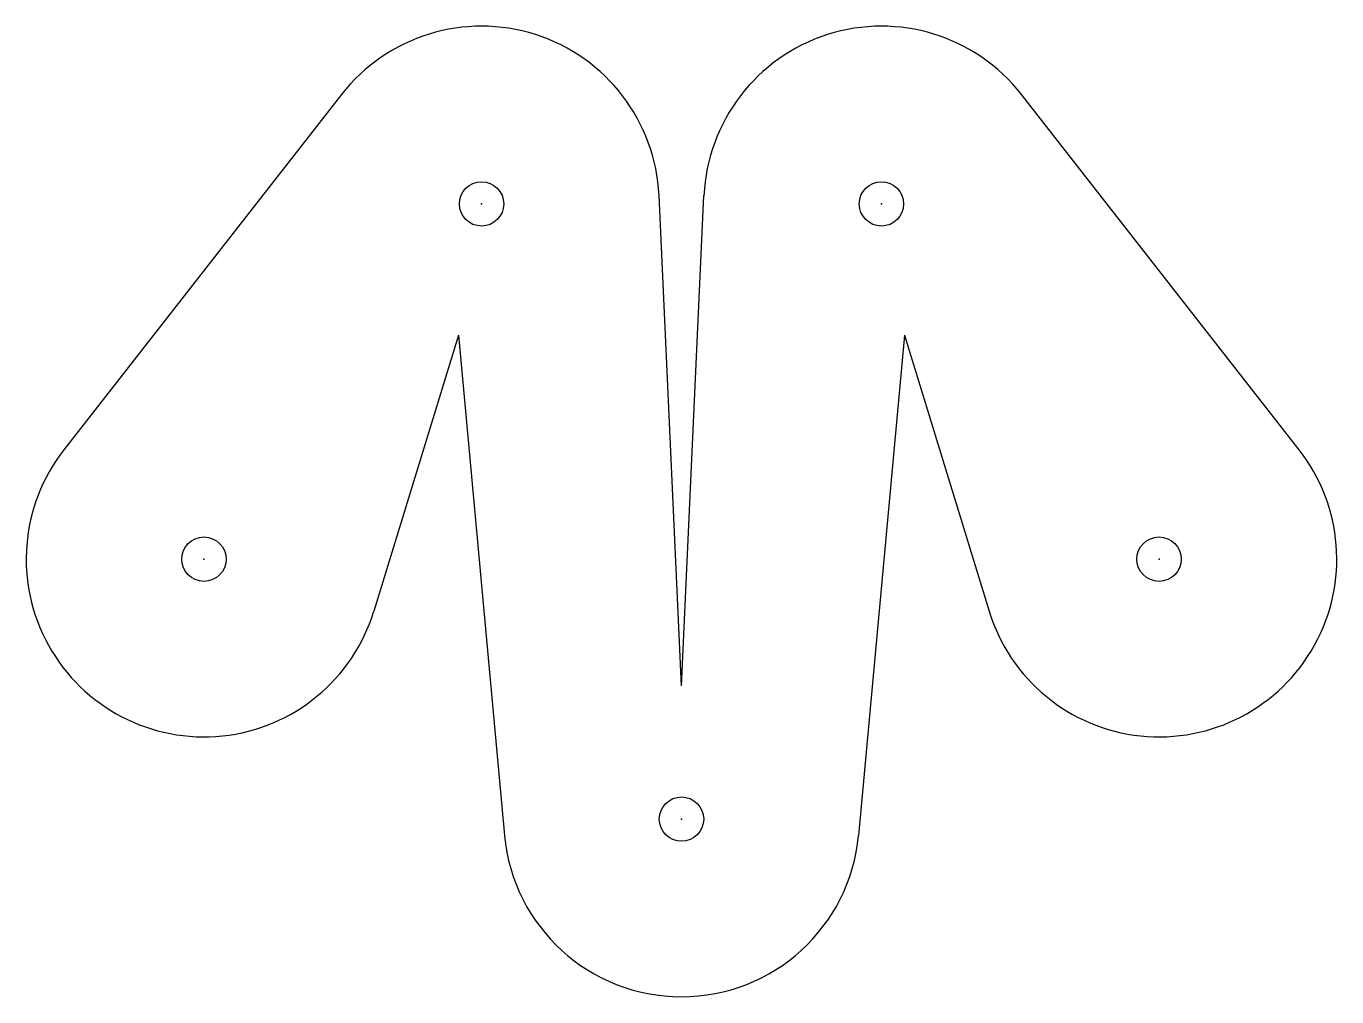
# Model space of a CAD drawing. Header units: centimetres. Extents: x -1.47 to 1.47, y -0.4 to 1.79.
import ezdxf

# ---------------------------------------------------------------- set-up
doc = ezdxf.new("R2010")
doc.units = ezdxf.units.CM
doc.header["$MEASUREMENT"] = 0
doc.layers.add('Thumb PPDP ligament  v1 v3_Sketch1', color=7, linetype='Continuous')

msp = doc.modelspace()

# ---------------------------------------------------------------- linework, layer by layer
at = {"layer": 'Thumb PPDP ligament  v1 v3_Sketch1'}
for p, q in [((-0.7652, 1.6313, 0.06), (-1.3901, 0.8314, 0.06)), ((1.3901, 0.8314, 0.06), (0.7652, 1.6313, 0.06)), ((0, 0.3, 0.06), (-0.0504, 1.4033, 0.06)), ((0, 0.3, 0.06), (0.0504, 1.4033, 0.06)), ((-0.5021, 1.0896, 0.06), (-0.6924, 0.468, 0.06)), ((-0.5021, 1.0896, 0.06), (-0.3983, -0.0367, 0.06)), ((0.5021, 1.0896, 0.06), (0.3983, -0.0367, 0.06)), ((0.5021, 1.0896, 0.06), (0.6924, 0.468, 0.06))]:
    msp.add_line(p, q, dxfattribs=at)
for centre in [(-0.45, 1.385, 0.06), (0.45, 1.385, 0.06), (-1.0749, 0.5852, 0.06), (1.0749, 0.5852, 0.06), (0, 0, 0.06)]:
    msp.add_circle(centre, 0.05, dxfattribs=at)
for centre, start, end in [((-0.45, 1.385, 0.06), 2.6165, 141.9995), ((0.45, 1.385, 0.06), 38.0005, 177.3835), ((-1.0749, 0.5852, 0.06), 141.9995, 342.9727), ((1.0749, 0.5852, 0.06), 197.0273, 38.0005), ((0, 0, 0.06), 185.2649, 354.7351)]:
    msp.add_arc(centre, 0.4, start, end, dxfattribs=at)
for p in [(-0.45, 1.385, 0.06), (0.45, 1.385, 0.06), (-1.0749, 0.5852, 0.06), (1.0749, 0.5852, 0.06), (0, 0, 0.06)]:
    msp.add_point(p, dxfattribs=at)

doc.saveas('drawing.dxf')
